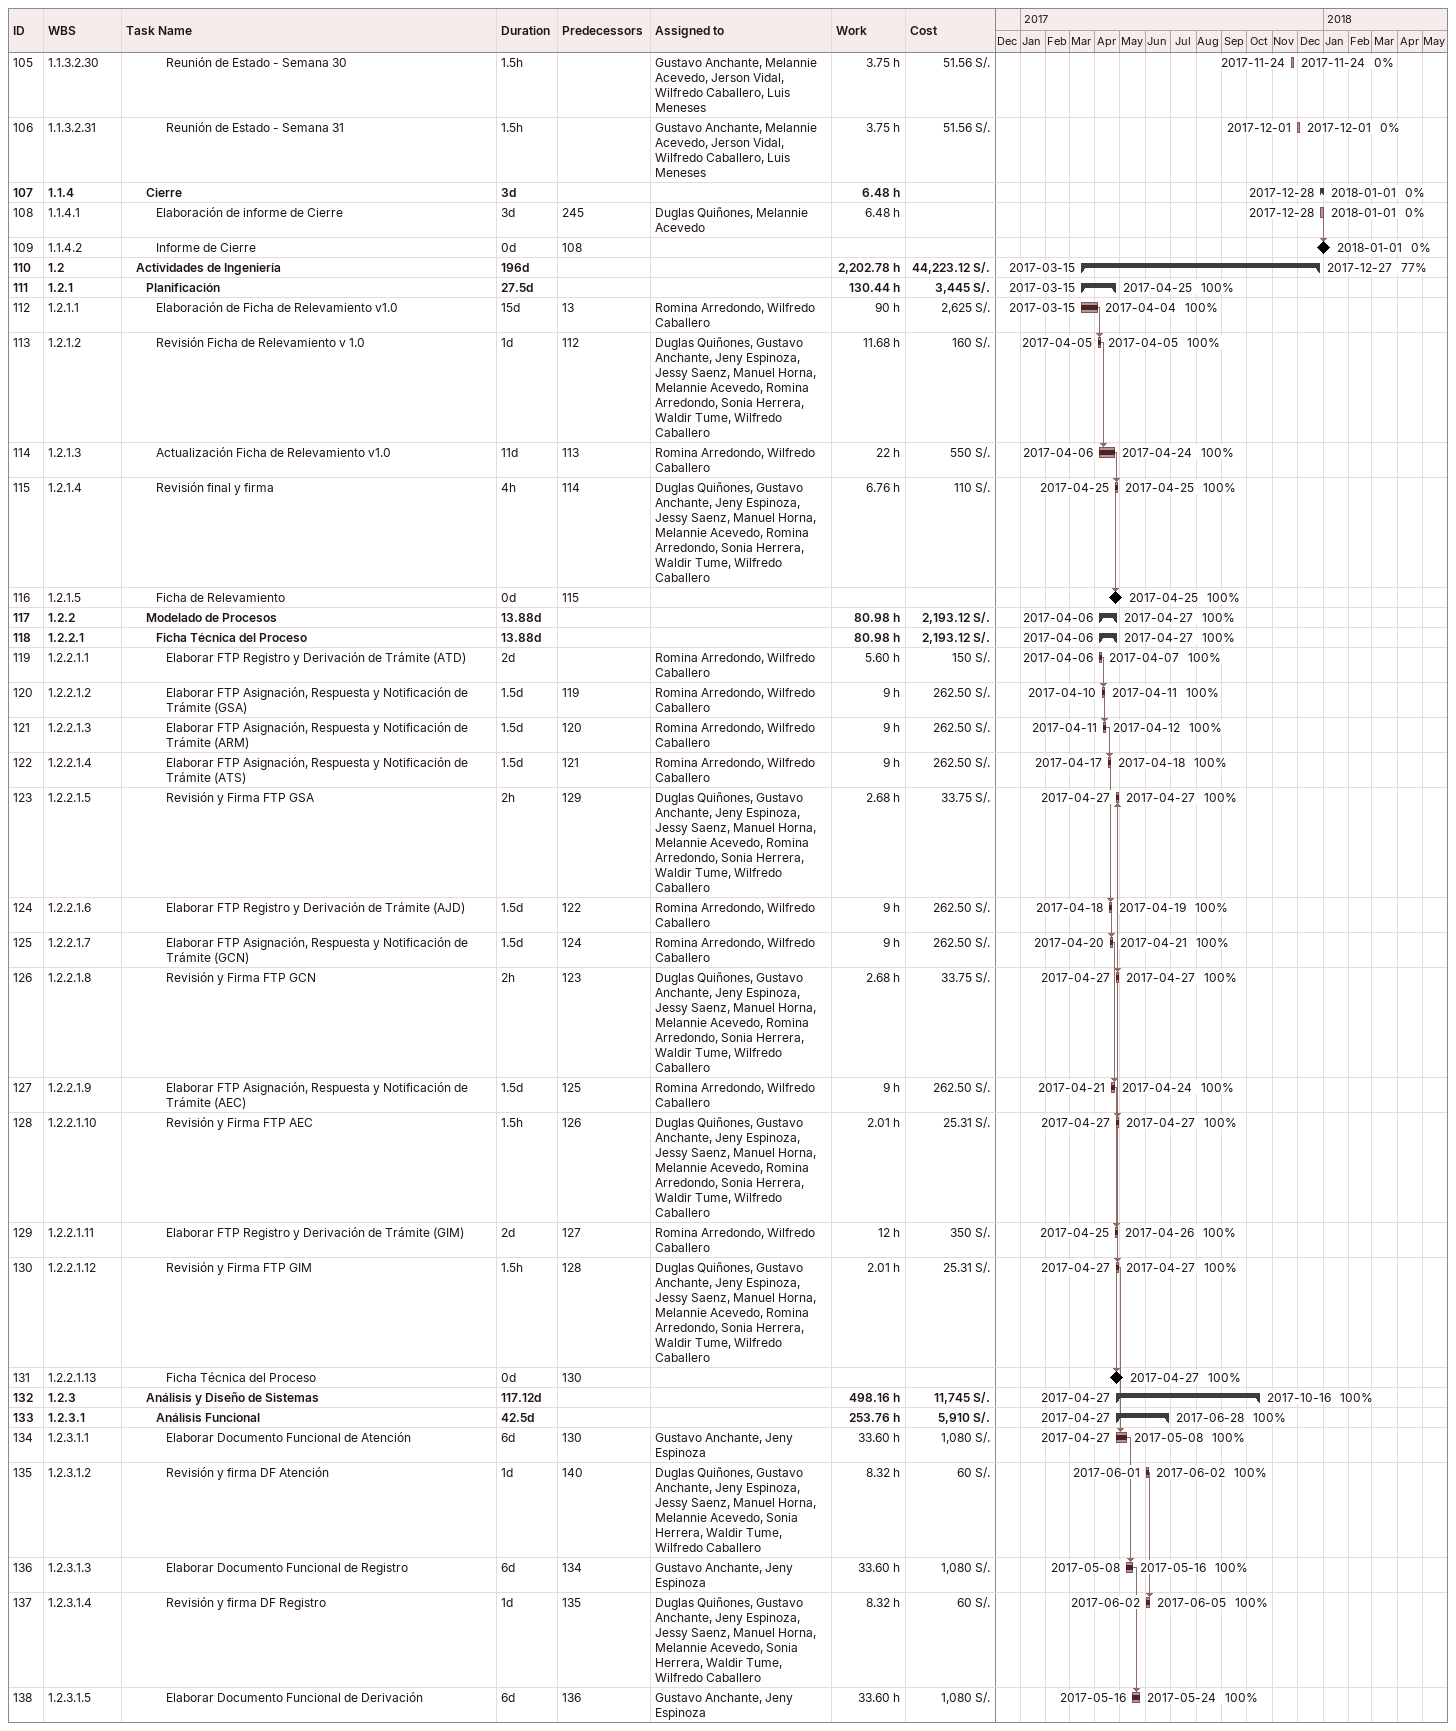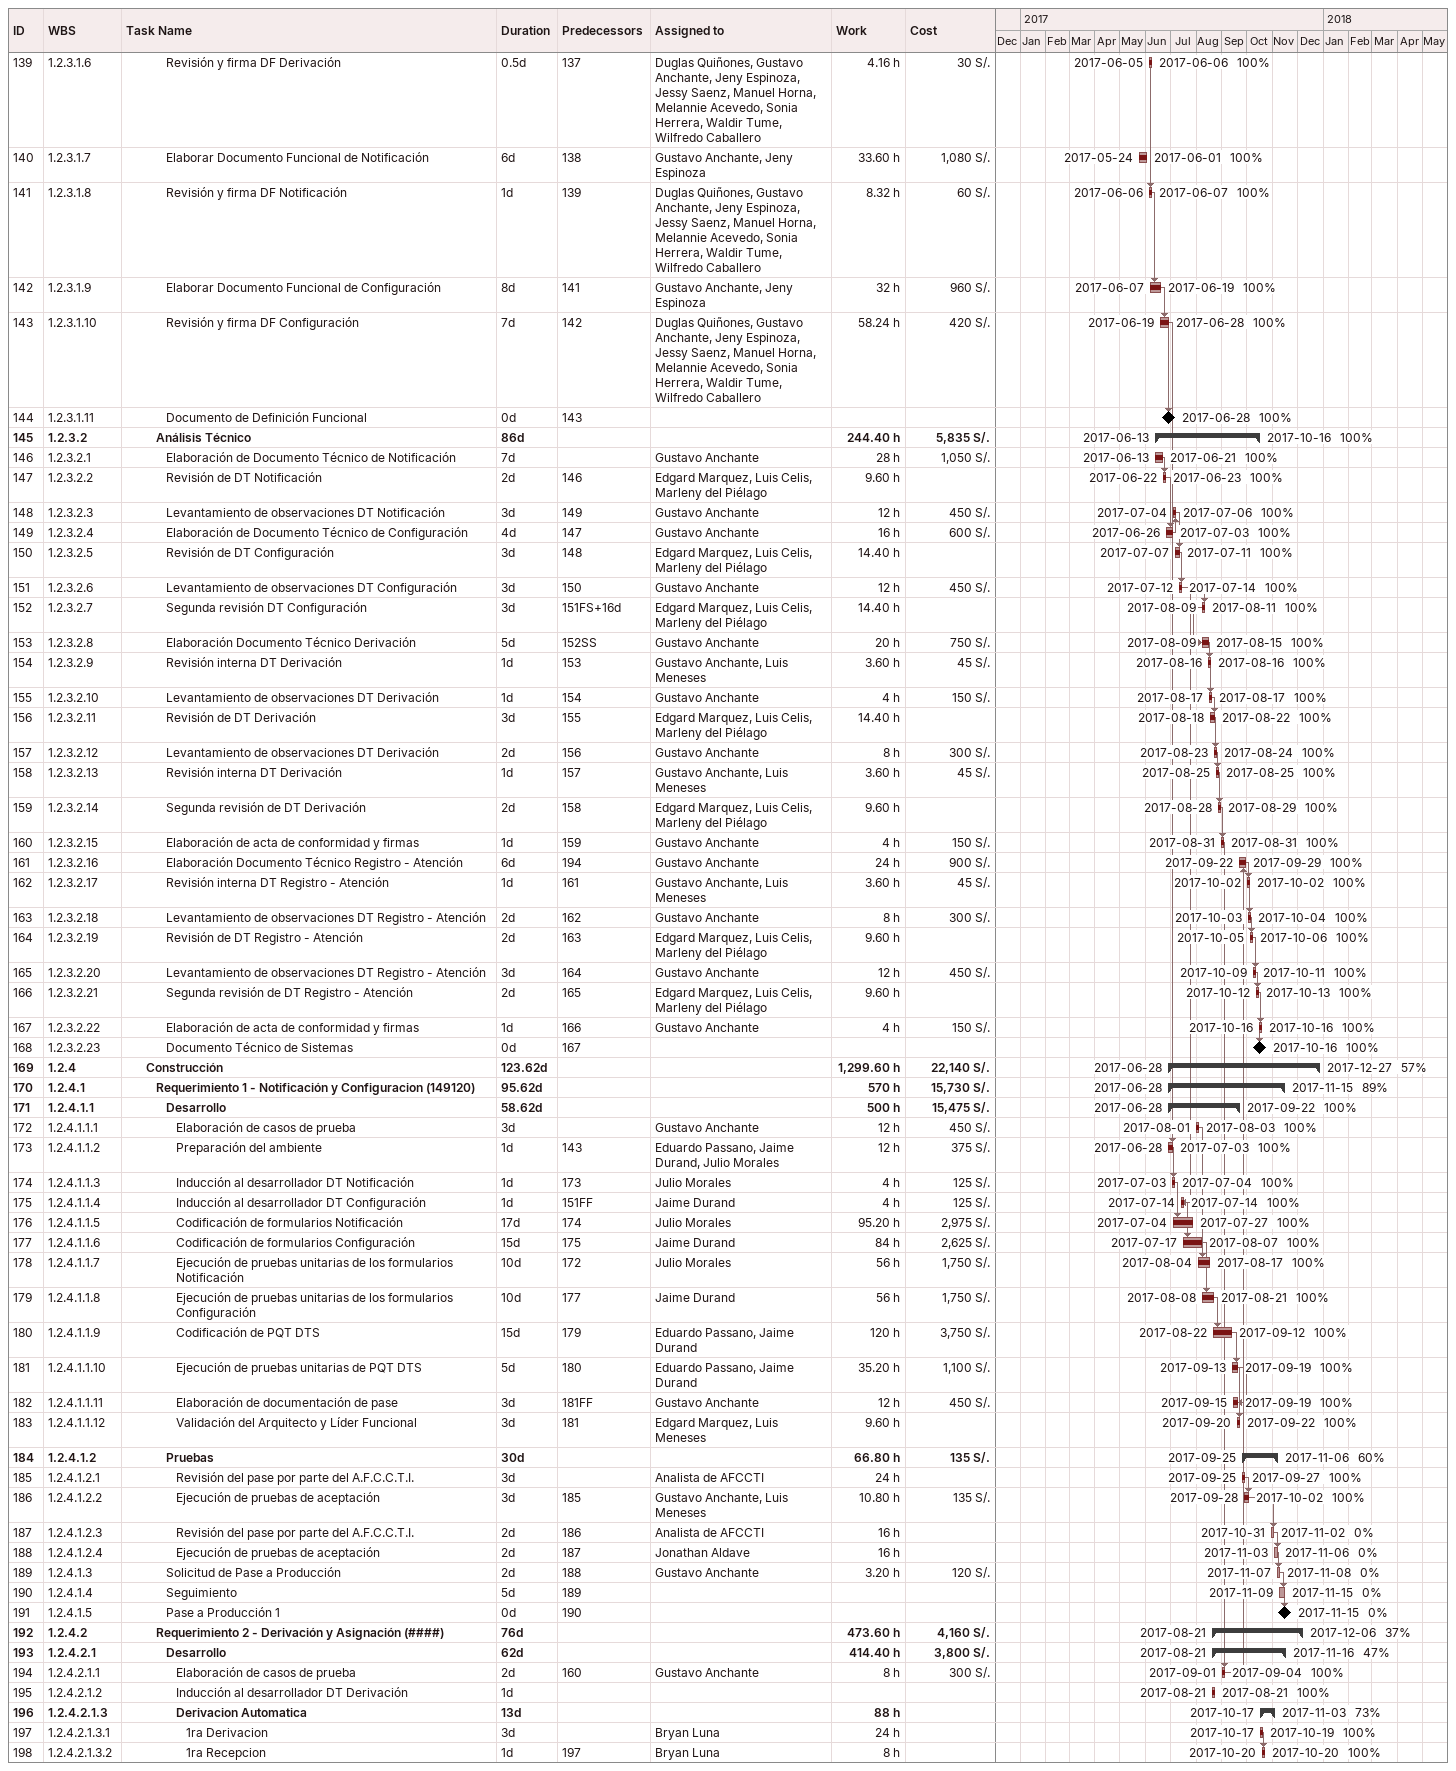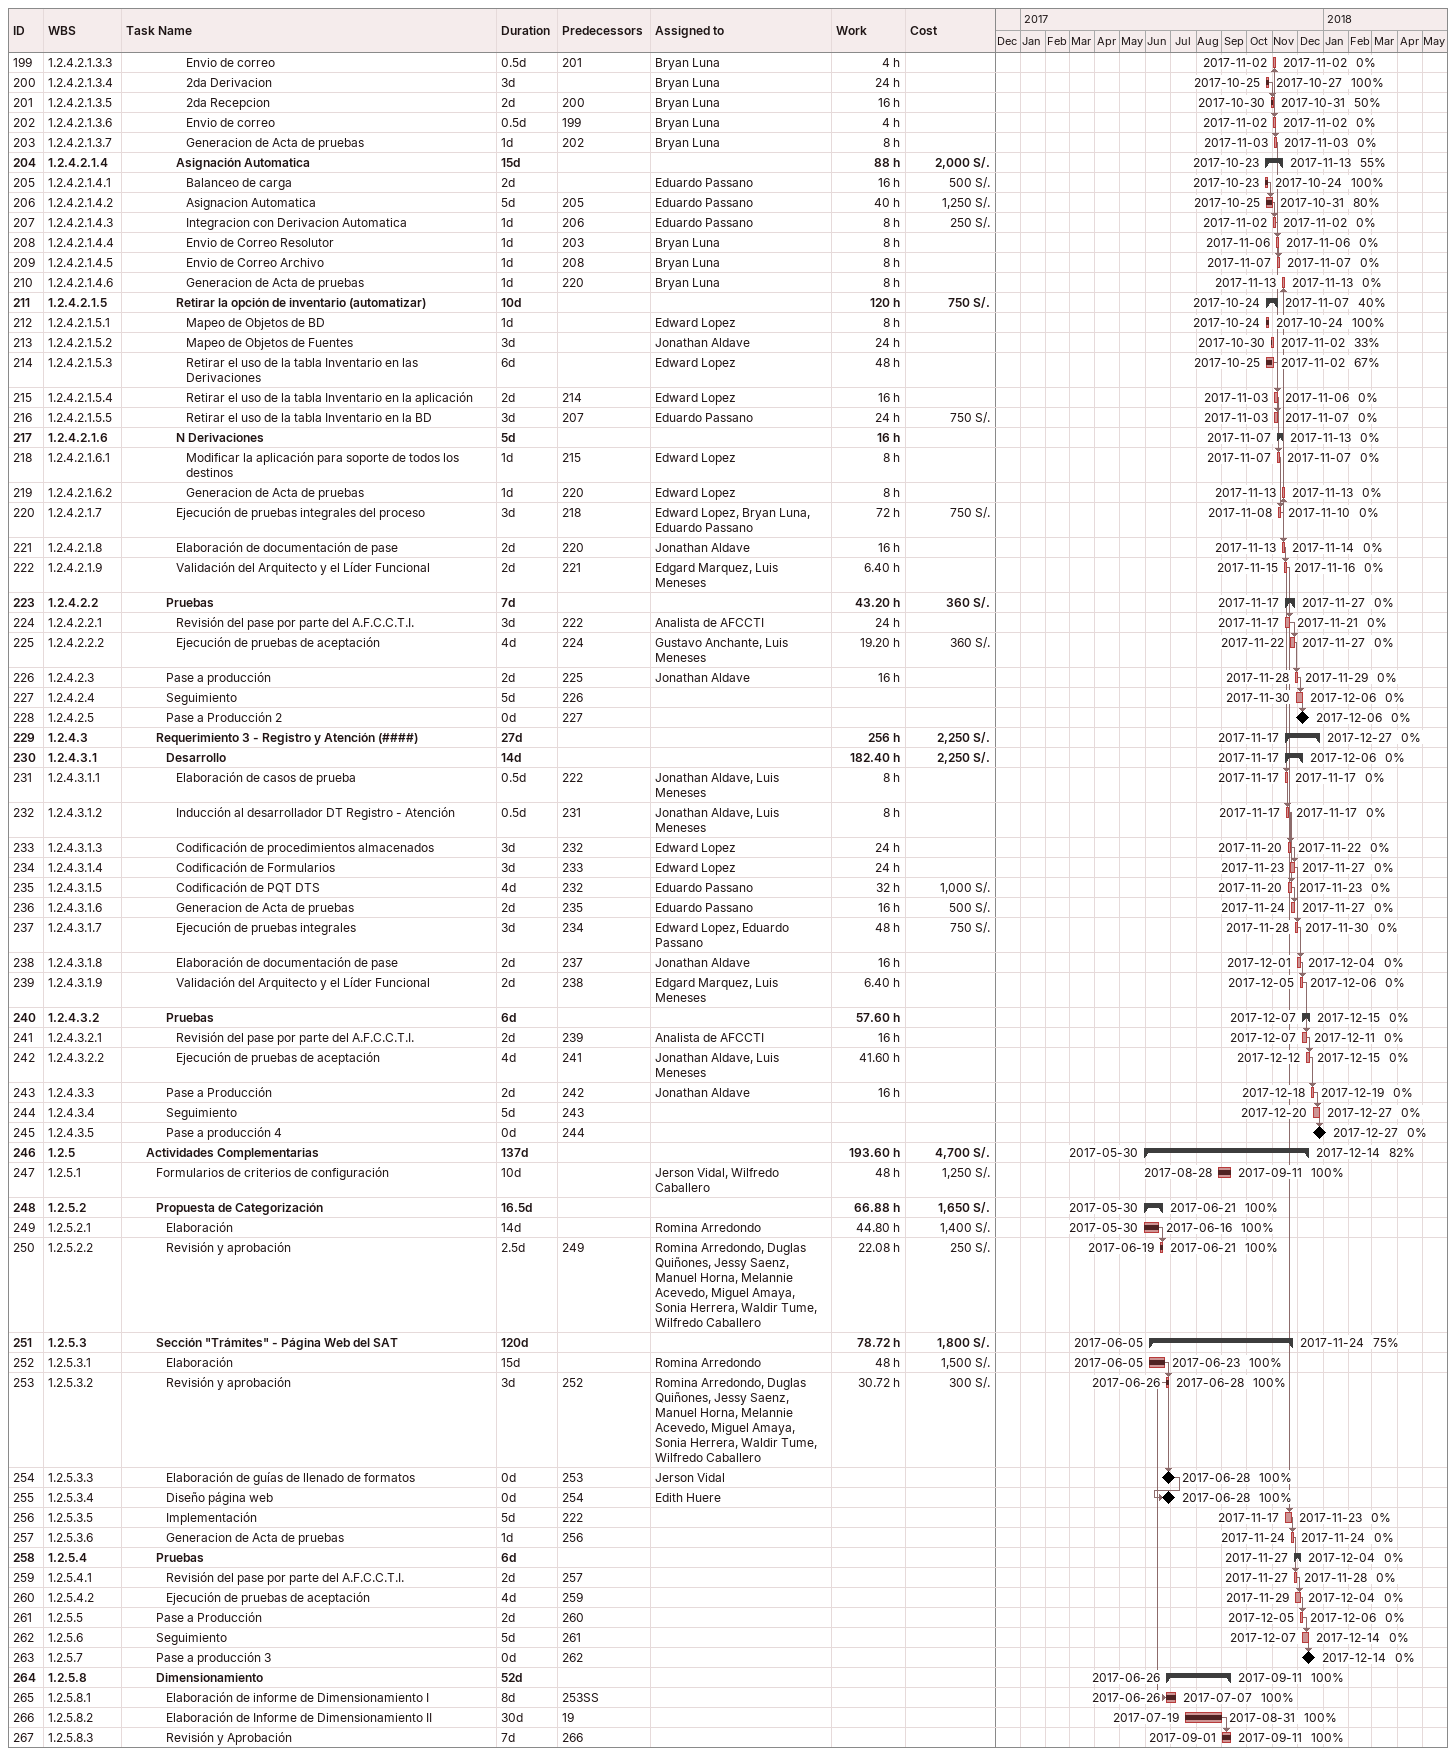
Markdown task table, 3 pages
| ID | WBS | Task | Duration | Start | Finish | Predecessors | Resources | % complete | Work (h) | Cost (S/.) |
|---|---|---|---|---|---|---|---|---|---|---|
| 105 | 1.1.3.2.30 | Reunión de Estado - Semana 30 | 1.5h | 2017-11-24 | 2017-11-24 |  | Gustavo Anchante, Melannie Acevedo, Jerson Vidal, Wilfredo Caballero, Luis Meneses | 0 | 3.75 | 51.56 |
| 106 | 1.1.3.2.31 | Reunión de Estado - Semana 31 | 1.5h | 2017-12-01 | 2017-12-01 |  | Gustavo Anchante, Melannie Acevedo, Jerson Vidal, Wilfredo Caballero, Luis Meneses | 0 | 3.75 | 51.56 |
| 107 | 1.1.4 | **Cierre** | 3d | 2017-12-28 | 2018-01-01 |  |  | 0 | 6.48 |  |
| 108 | 1.1.4.1 | Elaboración de informe de Cierre | 3d | 2017-12-28 | 2018-01-01 | 245 | Duglas Quiñones, Melannie Acevedo | 0 | 6.48 |  |
| 109 | 1.1.4.2 | Informe de Cierre | 0d | 2018-01-01 | 2018-01-01 | 108 |  | 0 |  |  |
| 110 | 1.2 | **Actividades de Ingeniería** | 196d | 2017-03-15 | 2017-12-27 |  |  | 77 | 2202.78 | 44223.12 |
| 111 | 1.2.1 | **Planificación** | 27.5d | 2017-03-15 | 2017-04-25 |  |  | 100 | 130.44 | 3445 |
| 112 | 1.2.1.1 | Elaboración de Ficha de Relevamiento v1.0 | 15d | 2017-03-15 | 2017-04-04 | 13 | Romina Arredondo, Wilfredo Caballero | 100 | 90 | 2625 |
| 113 | 1.2.1.2 | Revisión Ficha de Relevamiento v 1.0 | 1d | 2017-04-05 | 2017-04-05 | 112 | Duglas Quiñones, Gustavo Anchante, Jeny Espinoza, Jessy Saenz, Manuel Horna, Melannie Acevedo, Romina Arredondo, Sonia Herrera, Waldir Tume, Wilfredo Caballero | 100 | 11.68 | 160 |
| 114 | 1.2.1.3 | Actualización Ficha de Relevamiento v1.0 | 11d | 2017-04-06 | 2017-04-24 | 113 | Romina Arredondo, Wilfredo Caballero | 100 | 22 | 550 |
| 115 | 1.2.1.4 | Revisión final y firma | 4h | 2017-04-25 | 2017-04-25 | 114 | Duglas Quiñones, Gustavo Anchante, Jeny Espinoza, Jessy Saenz, Manuel Horna, Melannie Acevedo, Romina Arredondo, Sonia Herrera, Waldir Tume, Wilfredo Caballero | 100 | 6.76 | 110 |
| 116 | 1.2.1.5 | Ficha de Relevamiento | 0d | 2017-04-25 | 2017-04-25 | 115 |  | 100 |  |  |
| 117 | 1.2.2 | **Modelado de Procesos** | 13.88d | 2017-04-06 | 2017-04-27 |  |  | 100 | 80.98 | 2193.12 |
| 118 | 1.2.2.1 | **Ficha Técnica del Proceso** | 13.88d | 2017-04-06 | 2017-04-27 |  |  | 100 | 80.98 | 2193.12 |
| 119 | 1.2.2.1.1 | Elaborar FTP Registro y Derivación de Trámite (ATD) | 2d | 2017-04-06 | 2017-04-07 |  | Romina Arredondo, Wilfredo Caballero | 100 | 5.60 | 150 |
| 120 | 1.2.2.1.2 | Elaborar FTP Asignación, Respuesta y Notificación de Trámite (GSA) | 1.5d | 2017-04-10 | 2017-04-11 | 119 | Romina Arredondo, Wilfredo Caballero | 100 | 9 | 262.50 |
| 121 | 1.2.2.1.3 | Elaborar FTP Asignación, Respuesta y Notificación de Trámite (ARM) | 1.5d | 2017-04-11 | 2017-04-12 | 120 | Romina Arredondo, Wilfredo Caballero | 100 | 9 | 262.50 |
| 122 | 1.2.2.1.4 | Elaborar FTP Asignación, Respuesta y Notificación de Trámite (ATS) | 1.5d | 2017-04-17 | 2017-04-18 | 121 | Romina Arredondo, Wilfredo Caballero | 100 | 9 | 262.50 |
| 123 | 1.2.2.1.5 | Revisión y Firma FTP GSA | 2h | 2017-04-27 | 2017-04-27 | 129 | Duglas Quiñones, Gustavo Anchante, Jeny Espinoza, Jessy Saenz, Manuel Horna, Melannie Acevedo, Romina Arredondo, Sonia Herrera, Waldir Tume, Wilfredo Caballero | 100 | 2.68 | 33.75 |
| 124 | 1.2.2.1.6 | Elaborar FTP Registro y Derivación de Trámite (AJD) | 1.5d | 2017-04-18 | 2017-04-19 | 122 | Romina Arredondo, Wilfredo Caballero | 100 | 9 | 262.50 |
| 125 | 1.2.2.1.7 | Elaborar FTP Asignación, Respuesta y Notificación de Trámite (GCN) | 1.5d | 2017-04-20 | 2017-04-21 | 124 | Romina Arredondo, Wilfredo Caballero | 100 | 9 | 262.50 |
| 126 | 1.2.2.1.8 | Revisión y Firma FTP GCN | 2h | 2017-04-27 | 2017-04-27 | 123 | Duglas Quiñones, Gustavo Anchante, Jeny Espinoza, Jessy Saenz, Manuel Horna, Melannie Acevedo, Romina Arredondo, Sonia Herrera, Waldir Tume, Wilfredo Caballero | 100 | 2.68 | 33.75 |
| 127 | 1.2.2.1.9 | Elaborar FTP Asignación, Respuesta y Notificación de Trámite (AEC) | 1.5d | 2017-04-21 | 2017-04-24 | 125 | Romina Arredondo, Wilfredo Caballero | 100 | 9 | 262.50 |
| 128 | 1.2.2.1.10 | Revisión y Firma FTP AEC | 1.5h | 2017-04-27 | 2017-04-27 | 126 | Duglas Quiñones, Gustavo Anchante, Jeny Espinoza, Jessy Saenz, Manuel Horna, Melannie Acevedo, Romina Arredondo, Sonia Herrera, Waldir Tume, Wilfredo Caballero | 100 | 2.01 | 25.31 |
| 129 | 1.2.2.1.11 | Elaborar FTP Registro y Derivación de Trámite (GIM) | 2d | 2017-04-25 | 2017-04-26 | 127 | Romina Arredondo, Wilfredo Caballero | 100 | 12 | 350 |
| 130 | 1.2.2.1.12 | Revisión y Firma FTP GIM | 1.5h | 2017-04-27 | 2017-04-27 | 128 | Duglas Quiñones, Gustavo Anchante, Jeny Espinoza, Jessy Saenz, Manuel Horna, Melannie Acevedo, Romina Arredondo, Sonia Herrera, Waldir Tume, Wilfredo Caballero | 100 | 2.01 | 25.31 |
| 131 | 1.2.2.1.13 | Ficha Técnica del Proceso | 0d | 2017-04-27 | 2017-04-27 | 130 |  | 100 |  |  |
| 132 | 1.2.3 | **Análisis y Diseño de Sistemas** | 117.12d | 2017-04-27 | 2017-10-16 |  |  | 100 | 498.16 | 11745 |
| 133 | 1.2.3.1 | **Análisis Funcional** | 42.5d | 2017-04-27 | 2017-06-28 |  |  | 100 | 253.76 | 5910 |
| 134 | 1.2.3.1.1 | Elaborar Documento Funcional de Atención | 6d | 2017-04-27 | 2017-05-08 | 130 | Gustavo Anchante, Jeny Espinoza | 100 | 33.60 | 1080 |
| 135 | 1.2.3.1.2 | Revisión y firma DF Atención | 1d | 2017-06-01 | 2017-06-02 | 140 | Duglas Quiñones, Gustavo Anchante, Jeny Espinoza, Jessy Saenz, Manuel Horna, Melannie Acevedo, Sonia Herrera, Waldir Tume, Wilfredo Caballero | 100 | 8.32 | 60 |
| 136 | 1.2.3.1.3 | Elaborar Documento Funcional de Registro | 6d | 2017-05-08 | 2017-05-16 | 134 | Gustavo Anchante, Jeny Espinoza | 100 | 33.60 | 1080 |
| 137 | 1.2.3.1.4 | Revisión y firma DF Registro | 1d | 2017-06-02 | 2017-06-05 | 135 | Duglas Quiñones, Gustavo Anchante, Jeny Espinoza, Jessy Saenz, Manuel Horna, Melannie Acevedo, Sonia Herrera, Waldir Tume, Wilfredo Caballero | 100 | 8.32 | 60 |
| 138 | 1.2.3.1.5 | Elaborar Documento Funcional de Derivación | 6d | 2017-05-16 | 2017-05-24 | 136 | Gustavo Anchante, Jeny Espinoza | 100 | 33.60 | 1080 |
| 139 | 1.2.3.1.6 | Revisión y firma DF Derivación | 0.5d | 2017-06-05 | 2017-06-06 | 137 | Duglas Quiñones, Gustavo Anchante, Jeny Espinoza, Jessy Saenz, Manuel Horna, Melannie Acevedo, Sonia Herrera, Waldir Tume, Wilfredo Caballero | 100 | 4.16 | 30 |
| 140 | 1.2.3.1.7 | Elaborar Documento Funcional de Notificación | 6d | 2017-05-24 | 2017-06-01 | 138 | Gustavo Anchante, Jeny Espinoza | 100 | 33.60 | 1080 |
| 141 | 1.2.3.1.8 | Revisión y firma DF Notificación | 1d | 2017-06-06 | 2017-06-07 | 139 | Duglas Quiñones, Gustavo Anchante, Jeny Espinoza, Jessy Saenz, Manuel Horna, Melannie Acevedo, Sonia Herrera, Waldir Tume, Wilfredo Caballero | 100 | 8.32 | 60 |
| 142 | 1.2.3.1.9 | Elaborar Documento Funcional de Configuración | 8d | 2017-06-07 | 2017-06-19 | 141 | Gustavo Anchante, Jeny Espinoza | 100 | 32 | 960 |
| 143 | 1.2.3.1.10 | Revisión y firma DF Configuración | 7d | 2017-06-19 | 2017-06-28 | 142 | Duglas Quiñones, Gustavo Anchante, Jeny Espinoza, Jessy Saenz, Manuel Horna, Melannie Acevedo, Sonia Herrera, Waldir Tume, Wilfredo Caballero | 100 | 58.24 | 420 |
| 144 | 1.2.3.1.11 | Documento de Definición Funcional | 0d | 2017-06-28 | 2017-06-28 | 143 |  | 100 |  |  |
| 145 | 1.2.3.2 | **Análisis Técnico** | 86d | 2017-06-13 | 2017-10-16 |  |  | 100 | 244.40 | 5835 |
| 146 | 1.2.3.2.1 | Elaboración de Documento Técnico de Notificación | 7d | 2017-06-13 | 2017-06-21 |  | Gustavo Anchante | 100 | 28 | 1050 |
| 147 | 1.2.3.2.2 | Revisión de DT Notificación | 2d | 2017-06-22 | 2017-06-23 | 146 | Edgard Marquez, Luis Celis, Marleny del Piélago | 100 | 9.60 |  |
| 148 | 1.2.3.2.3 | Levantamiento de observaciones DT Notificación | 3d | 2017-07-04 | 2017-07-06 | 149 | Gustavo Anchante | 100 | 12 | 450 |
| 149 | 1.2.3.2.4 | Elaboración de Documento Técnico de Configuración | 4d | 2017-06-26 | 2017-07-03 | 147 | Gustavo Anchante | 100 | 16 | 600 |
| 150 | 1.2.3.2.5 | Revisión de DT Configuración | 3d | 2017-07-07 | 2017-07-11 | 148 | Edgard Marquez, Luis Celis, Marleny del Piélago | 100 | 14.40 |  |
| 151 | 1.2.3.2.6 | Levantamiento de observaciones DT Configuración | 3d | 2017-07-12 | 2017-07-14 | 150 | Gustavo Anchante | 100 | 12 | 450 |
| 152 | 1.2.3.2.7 | Segunda revisión DT Configuración | 3d | 2017-08-09 | 2017-08-11 | 151FS+16d | Edgard Marquez, Luis Celis, Marleny del Piélago | 100 | 14.40 |  |
| 153 | 1.2.3.2.8 | Elaboración Documento Técnico Derivación | 5d | 2017-08-09 | 2017-08-15 | 152SS | Gustavo Anchante | 100 | 20 | 750 |
| 154 | 1.2.3.2.9 | Revisión interna DT Derivación | 1d | 2017-08-16 | 2017-08-16 | 153 | Gustavo Anchante, Luis Meneses | 100 | 3.60 | 45 |
| 155 | 1.2.3.2.10 | Levantamiento de observaciones DT Derivación | 1d | 2017-08-17 | 2017-08-17 | 154 | Gustavo Anchante | 100 | 4 | 150 |
| 156 | 1.2.3.2.11 | Revisión de DT Derivación | 3d | 2017-08-18 | 2017-08-22 | 155 | Edgard Marquez, Luis Celis, Marleny del Piélago | 100 | 14.40 |  |
| 157 | 1.2.3.2.12 | Levantamiento de observaciones DT Derivación | 2d | 2017-08-23 | 2017-08-24 | 156 | Gustavo Anchante | 100 | 8 | 300 |
| 158 | 1.2.3.2.13 | Revisión interna DT Derivación | 1d | 2017-08-25 | 2017-08-25 | 157 | Gustavo Anchante, Luis Meneses | 100 | 3.60 | 45 |
| 159 | 1.2.3.2.14 | Segunda revisión de DT Derivación | 2d | 2017-08-28 | 2017-08-29 | 158 | Edgard Marquez, Luis Celis, Marleny del Piélago | 100 | 9.60 |  |
| 160 | 1.2.3.2.15 | Elaboración de acta de conformidad y firmas | 1d | 2017-08-31 | 2017-08-31 | 159 | Gustavo Anchante | 100 | 4 | 150 |
| 161 | 1.2.3.2.16 | Elaboración Documento Técnico Registro - Atención | 6d | 2017-09-22 | 2017-09-29 | 194 | Gustavo Anchante | 100 | 24 | 900 |
| 162 | 1.2.3.2.17 | Revisión interna DT Registro - Atención | 1d | 2017-10-02 | 2017-10-02 | 161 | Gustavo Anchante, Luis Meneses | 100 | 3.60 | 45 |
| 163 | 1.2.3.2.18 | Levantamiento de observaciones DT Registro - Atención | 2d | 2017-10-03 | 2017-10-04 | 162 | Gustavo Anchante | 100 | 8 | 300 |
| 164 | 1.2.3.2.19 | Revisión de DT Registro - Atención | 2d | 2017-10-05 | 2017-10-06 | 163 | Edgard Marquez, Luis Celis, Marleny del Piélago | 100 | 9.60 |  |
| 165 | 1.2.3.2.20 | Levantamiento de observaciones DT Registro - Atención | 3d | 2017-10-09 | 2017-10-11 | 164 | Gustavo Anchante | 100 | 12 | 450 |
| 166 | 1.2.3.2.21 | Segunda revisión de DT Registro - Atención | 2d | 2017-10-12 | 2017-10-13 | 165 | Edgard Marquez, Luis Celis, Marleny del Piélago | 100 | 9.60 |  |
| 167 | 1.2.3.2.22 | Elaboración de acta de conformidad y firmas | 1d | 2017-10-16 | 2017-10-16 | 166 | Gustavo Anchante | 100 | 4 | 150 |
| 168 | 1.2.3.2.23 | Documento Técnico de Sistemas | 0d | 2017-10-16 | 2017-10-16 | 167 |  | 100 |  |  |
| 169 | 1.2.4 | **Construcción** | 123.62d | 2017-06-28 | 2017-12-27 |  |  | 57 | 1299.60 | 22140 |
| 170 | 1.2.4.1 | **Requerimiento 1 - Notificación y Configuracion (149120)** | 95.62d | 2017-06-28 | 2017-11-15 |  |  | 89 | 570 | 15730 |
| 171 | 1.2.4.1.1 | **Desarrollo** | 58.62d | 2017-06-28 | 2017-09-22 |  |  | 100 | 500 | 15475 |
| 172 | 1.2.4.1.1.1 | Elaboración de casos de prueba | 3d | 2017-08-01 | 2017-08-03 |  | Gustavo Anchante | 100 | 12 | 450 |
| 173 | 1.2.4.1.1.2 | Preparación del ambiente | 1d | 2017-06-28 | 2017-07-03 | 143 | Eduardo Passano, Jaime Durand, Julio Morales | 100 | 12 | 375 |
| 174 | 1.2.4.1.1.3 | Inducción al desarrollador DT Notificación | 1d | 2017-07-03 | 2017-07-04 | 173 | Julio Morales | 100 | 4 | 125 |
| 175 | 1.2.4.1.1.4 | Inducción al desarrollador DT Configuración | 1d | 2017-07-14 | 2017-07-14 | 151FF | Jaime Durand | 100 | 4 | 125 |
| 176 | 1.2.4.1.1.5 | Codificación de formularios Notificación | 17d | 2017-07-04 | 2017-07-27 | 174 | Julio Morales | 100 | 95.20 | 2975 |
| 177 | 1.2.4.1.1.6 | Codificación de formularios Configuración | 15d | 2017-07-17 | 2017-08-07 | 175 | Jaime Durand | 100 | 84 | 2625 |
| 178 | 1.2.4.1.1.7 | Ejecución de pruebas unitarias de los formularios Notificación | 10d | 2017-08-04 | 2017-08-17 | 172 | Julio Morales | 100 | 56 | 1750 |
| 179 | 1.2.4.1.1.8 | Ejecución de pruebas unitarias de los formularios Configuración | 10d | 2017-08-08 | 2017-08-21 | 177 | Jaime Durand | 100 | 56 | 1750 |
| 180 | 1.2.4.1.1.9 | Codificación de PQT DTS | 15d | 2017-08-22 | 2017-09-12 | 179 | Eduardo Passano, Jaime Durand | 100 | 120 | 3750 |
| 181 | 1.2.4.1.1.10 | Ejecución de pruebas unitarias de PQT DTS | 5d | 2017-09-13 | 2017-09-19 | 180 | Eduardo Passano, Jaime Durand | 100 | 35.20 | 1100 |
| 182 | 1.2.4.1.1.11 | Elaboración de documentación de pase | 3d | 2017-09-15 | 2017-09-19 | 181FF | Gustavo Anchante | 100 | 12 | 450 |
| 183 | 1.2.4.1.1.12 | Validación del Arquitecto y Líder Funcional | 3d | 2017-09-20 | 2017-09-22 | 181 | Edgard Marquez, Luis Meneses | 100 | 9.60 |  |
| 184 | 1.2.4.1.2 | **Pruebas** | 30d | 2017-09-25 | 2017-11-06 |  |  | 60 | 66.80 | 135 |
| 185 | 1.2.4.1.2.1 | Revisión del pase por parte del A.F.C.C.T.I. | 3d | 2017-09-25 | 2017-09-27 |  | Analista de AFCCTI | 100 | 24 |  |
| 186 | 1.2.4.1.2.2 | Ejecución de pruebas de aceptación | 3d | 2017-09-28 | 2017-10-02 | 185 | Gustavo Anchante, Luis Meneses | 100 | 10.80 | 135 |
| 187 | 1.2.4.1.2.3 | Revisión del pase por parte del A.F.C.C.T.I. | 2d | 2017-10-31 | 2017-11-02 | 186 | Analista de AFCCTI | 0 | 16 |  |
| 188 | 1.2.4.1.2.4 | Ejecución de pruebas de aceptación | 2d | 2017-11-03 | 2017-11-06 | 187 | Jonathan Aldave | 0 | 16 |  |
| 189 | 1.2.4.1.3 | Solicitud de Pase a Producción | 2d | 2017-11-07 | 2017-11-08 | 188 | Gustavo Anchante | 0 | 3.20 | 120 |
| 190 | 1.2.4.1.4 | Seguimiento | 5d | 2017-11-09 | 2017-11-15 | 189 |  | 0 |  |  |
| 191 | 1.2.4.1.5 | Pase a Producción 1 | 0d | 2017-11-15 | 2017-11-15 | 190 |  | 0 |  |  |
| 192 | 1.2.4.2 | **Requerimiento 2 - Derivación y Asignación (####)** | 76d | 2017-08-21 | 2017-12-06 |  |  | 37 | 473.60 | 4160 |
| 193 | 1.2.4.2.1 | **Desarrollo** | 62d | 2017-08-21 | 2017-11-16 |  |  | 47 | 414.40 | 3800 |
| 194 | 1.2.4.2.1.1 | Elaboración de casos de prueba | 2d | 2017-09-01 | 2017-09-04 | 160 | Gustavo Anchante | 100 | 8 | 300 |
| 195 | 1.2.4.2.1.2 | Inducción al desarrollador DT Derivación | 1d | 2017-08-21 | 2017-08-21 |  |  | 100 |  |  |
| 196 | 1.2.4.2.1.3 | **Derivacion Automatica** | 13d | 2017-10-17 | 2017-11-03 |  |  | 73 | 88 |  |
| 197 | 1.2.4.2.1.3.1 | 1ra Derivacion | 3d | 2017-10-17 | 2017-10-19 |  | Bryan Luna | 100 | 24 |  |
| 198 | 1.2.4.2.1.3.2 | 1ra Recepcion | 1d | 2017-10-20 | 2017-10-20 | 197 | Bryan Luna | 100 | 8 |  |
| 199 | 1.2.4.2.1.3.3 | Envio de correo | 0.5d | 2017-11-02 | 2017-11-02 | 201 | Bryan Luna | 0 | 4 |  |
| 200 | 1.2.4.2.1.3.4 | 2da Derivacion | 3d | 2017-10-25 | 2017-10-27 |  | Bryan Luna | 100 | 24 |  |
| 201 | 1.2.4.2.1.3.5 | 2da Recepcion | 2d | 2017-10-30 | 2017-10-31 | 200 | Bryan Luna | 50 | 16 |  |
| 202 | 1.2.4.2.1.3.6 | Envio de correo | 0.5d | 2017-11-02 | 2017-11-02 | 199 | Bryan Luna | 0 | 4 |  |
| 203 | 1.2.4.2.1.3.7 | Generacion de Acta de pruebas | 1d | 2017-11-03 | 2017-11-03 | 202 | Bryan Luna | 0 | 8 |  |
| 204 | 1.2.4.2.1.4 | **Asignación Automatica** | 15d | 2017-10-23 | 2017-11-13 |  |  | 55 | 88 | 2000 |
| 205 | 1.2.4.2.1.4.1 | Balanceo de carga | 2d | 2017-10-23 | 2017-10-24 |  | Eduardo Passano | 100 | 16 | 500 |
| 206 | 1.2.4.2.1.4.2 | Asignacion Automatica | 5d | 2017-10-25 | 2017-10-31 | 205 | Eduardo Passano | 80 | 40 | 1250 |
| 207 | 1.2.4.2.1.4.3 | Integracion con Derivacion Automatica | 1d | 2017-11-02 | 2017-11-02 | 206 | Eduardo Passano | 0 | 8 | 250 |
| 208 | 1.2.4.2.1.4.4 | Envio de Correo Resolutor | 1d | 2017-11-06 | 2017-11-06 | 203 | Bryan Luna | 0 | 8 |  |
| 209 | 1.2.4.2.1.4.5 | Envio de Correo Archivo | 1d | 2017-11-07 | 2017-11-07 | 208 | Bryan Luna | 0 | 8 |  |
| 210 | 1.2.4.2.1.4.6 | Generacion de Acta de pruebas | 1d | 2017-11-13 | 2017-11-13 | 220 | Bryan Luna | 0 | 8 |  |
| 211 | 1.2.4.2.1.5 | **Retirar la opción de inventario (automatizar)** | 10d | 2017-10-24 | 2017-11-07 |  |  | 40 | 120 | 750 |
| 212 | 1.2.4.2.1.5.1 | Mapeo de Objetos de BD | 1d | 2017-10-24 | 2017-10-24 |  | Edward Lopez | 100 | 8 |  |
| 213 | 1.2.4.2.1.5.2 | Mapeo de Objetos de Fuentes | 3d | 2017-10-30 | 2017-11-02 |  | Jonathan Aldave | 33 | 24 |  |
| 214 | 1.2.4.2.1.5.3 | Retirar el uso de la tabla Inventario en las Derivaciones | 6d | 2017-10-25 | 2017-11-02 |  | Edward Lopez | 67 | 48 |  |
| 215 | 1.2.4.2.1.5.4 | Retirar el uso de la tabla Inventario en la aplicación | 2d | 2017-11-03 | 2017-11-06 | 214 | Edward Lopez | 0 | 16 |  |
| 216 | 1.2.4.2.1.5.5 | Retirar el uso de la tabla Inventario en la BD | 3d | 2017-11-03 | 2017-11-07 | 207 | Eduardo Passano | 0 | 24 | 750 |
| 217 | 1.2.4.2.1.6 | **N Derivaciones** | 5d | 2017-11-07 | 2017-11-13 |  |  | 0 | 16 |  |
| 218 | 1.2.4.2.1.6.1 | Modificar la aplicación para soporte de todos los destinos | 1d | 2017-11-07 | 2017-11-07 | 215 | Edward Lopez | 0 | 8 |  |
| 219 | 1.2.4.2.1.6.2 | Generacion de Acta de pruebas | 1d | 2017-11-13 | 2017-11-13 | 220 | Edward Lopez | 0 | 8 |  |
| 220 | 1.2.4.2.1.7 | Ejecución de pruebas integrales del proceso | 3d | 2017-11-08 | 2017-11-10 | 218 | Edward Lopez, Bryan Luna, Eduardo Passano | 0 | 72 | 750 |
| 221 | 1.2.4.2.1.8 | Elaboración de documentación de pase | 2d | 2017-11-13 | 2017-11-14 | 220 | Jonathan Aldave | 0 | 16 |  |
| 222 | 1.2.4.2.1.9 | Validación del Arquitecto y el Líder Funcional | 2d | 2017-11-15 | 2017-11-16 | 221 | Edgard Marquez, Luis Meneses | 0 | 6.40 |  |
| 223 | 1.2.4.2.2 | **Pruebas** | 7d | 2017-11-17 | 2017-11-27 |  |  | 0 | 43.20 | 360 |
| 224 | 1.2.4.2.2.1 | Revisión del pase por parte del A.F.C.C.T.I. | 3d | 2017-11-17 | 2017-11-21 | 222 | Analista de AFCCTI | 0 | 24 |  |
| 225 | 1.2.4.2.2.2 | Ejecución de pruebas de aceptación | 4d | 2017-11-22 | 2017-11-27 | 224 | Gustavo Anchante, Luis Meneses | 0 | 19.20 | 360 |
| 226 | 1.2.4.2.3 | Pase a producción | 2d | 2017-11-28 | 2017-11-29 | 225 | Jonathan Aldave | 0 | 16 |  |
| 227 | 1.2.4.2.4 | Seguimiento | 5d | 2017-11-30 | 2017-12-06 | 226 |  | 0 |  |  |
| 228 | 1.2.4.2.5 | Pase a Producción 2 | 0d | 2017-12-06 | 2017-12-06 | 227 |  | 0 |  |  |
| 229 | 1.2.4.3 | **Requerimiento 3 - Registro y Atención (####)** | 27d | 2017-11-17 | 2017-12-27 |  |  | 0 | 256 | 2250 |
| 230 | 1.2.4.3.1 | **Desarrollo** | 14d | 2017-11-17 | 2017-12-06 |  |  | 0 | 182.40 | 2250 |
| 231 | 1.2.4.3.1.1 | Elaboración de casos de prueba | 0.5d | 2017-11-17 | 2017-11-17 | 222 | Jonathan Aldave, Luis Meneses | 0 | 8 |  |
| 232 | 1.2.4.3.1.2 | Inducción al desarrollador DT Registro - Atención | 0.5d | 2017-11-17 | 2017-11-17 | 231 | Jonathan Aldave, Luis Meneses | 0 | 8 |  |
| 233 | 1.2.4.3.1.3 | Codificación de procedimientos almacenados | 3d | 2017-11-20 | 2017-11-22 | 232 | Edward Lopez | 0 | 24 |  |
| 234 | 1.2.4.3.1.4 | Codificación de Formularios | 3d | 2017-11-23 | 2017-11-27 | 233 | Edward Lopez | 0 | 24 |  |
| 235 | 1.2.4.3.1.5 | Codificación de PQT DTS | 4d | 2017-11-20 | 2017-11-23 | 232 | Eduardo Passano | 0 | 32 | 1000 |
| 236 | 1.2.4.3.1.6 | Generacion de Acta de pruebas | 2d | 2017-11-24 | 2017-11-27 | 235 | Eduardo Passano | 0 | 16 | 500 |
| 237 | 1.2.4.3.1.7 | Ejecución de pruebas integrales | 3d | 2017-11-28 | 2017-11-30 | 234 | Edward Lopez, Eduardo Passano | 0 | 48 | 750 |
| 238 | 1.2.4.3.1.8 | Elaboración de documentación de pase | 2d | 2017-12-01 | 2017-12-04 | 237 | Jonathan Aldave | 0 | 16 |  |
| 239 | 1.2.4.3.1.9 | Validación del Arquitecto y el Líder Funcional | 2d | 2017-12-05 | 2017-12-06 | 238 | Edgard Marquez, Luis Meneses | 0 | 6.40 |  |
| 240 | 1.2.4.3.2 | **Pruebas** | 6d | 2017-12-07 | 2017-12-15 |  |  | 0 | 57.60 |  |
| 241 | 1.2.4.3.2.1 | Revisión del pase por parte del A.F.C.C.T.I. | 2d | 2017-12-07 | 2017-12-11 | 239 | Analista de AFCCTI | 0 | 16 |  |
| 242 | 1.2.4.3.2.2 | Ejecución de pruebas de aceptación | 4d | 2017-12-12 | 2017-12-15 | 241 | Jonathan Aldave, Luis Meneses | 0 | 41.60 |  |
| 243 | 1.2.4.3.3 | Pase a Producción | 2d | 2017-12-18 | 2017-12-19 | 242 | Jonathan Aldave | 0 | 16 |  |
| 244 | 1.2.4.3.4 | Seguimiento | 5d | 2017-12-20 | 2017-12-27 | 243 |  | 0 |  |  |
| 245 | 1.2.4.3.5 | Pase a producción 4 | 0d | 2017-12-27 | 2017-12-27 | 244 |  | 0 |  |  |
| 246 | 1.2.5 | **Actividades Complementarias** | 137d | 2017-05-30 | 2017-12-14 |  |  | 82 | 193.60 | 4700 |
| 247 | 1.2.5.1 | Formularios de criterios de configuración | 10d | 2017-08-28 | 2017-09-11 |  | Jerson Vidal, Wilfredo Caballero | 100 | 48 | 1250 |
| 248 | 1.2.5.2 | **Propuesta de Categorización** | 16.5d | 2017-05-30 | 2017-06-21 |  |  | 100 | 66.88 | 1650 |
| 249 | 1.2.5.2.1 | Elaboración | 14d | 2017-05-30 | 2017-06-16 |  | Romina Arredondo | 100 | 44.80 | 1400 |
| 250 | 1.2.5.2.2 | Revisión y aprobación | 2.5d | 2017-06-19 | 2017-06-21 | 249 | Romina Arredondo, Duglas Quiñones, Jessy Saenz, Manuel Horna, Melannie Acevedo, Miguel Amaya, Sonia Herrera, Waldir Tume, Wilfredo Caballero | 100 | 22.08 | 250 |
| 251 | 1.2.5.3 | **Sección "Trámites" - Página Web del SAT** | 120d | 2017-06-05 | 2017-11-24 |  |  | 75 | 78.72 | 1800 |
| 252 | 1.2.5.3.1 | Elaboración | 15d | 2017-06-05 | 2017-06-23 |  | Romina Arredondo | 100 | 48 | 1500 |
| 253 | 1.2.5.3.2 | Revisión y aprobación | 3d | 2017-06-26 | 2017-06-28 | 252 | Romina Arredondo, Duglas Quiñones, Jessy Saenz, Manuel Horna, Melannie Acevedo, Miguel Amaya, Sonia Herrera, Waldir Tume, Wilfredo Caballero | 100 | 30.72 | 300 |
| 254 | 1.2.5.3.3 | Elaboración de guías de llenado de formatos | 0d | 2017-06-28 | 2017-06-28 | 253 | Jerson Vidal | 100 |  |  |
| 255 | 1.2.5.3.4 | Diseño página web | 0d | 2017-06-28 | 2017-06-28 | 254 | Edith Huere | 100 |  |  |
| 256 | 1.2.5.3.5 | Implementación | 5d | 2017-11-17 | 2017-11-23 | 222 |  | 0 |  |  |
| 257 | 1.2.5.3.6 | Generacion de Acta de pruebas | 1d | 2017-11-24 | 2017-11-24 | 256 |  | 0 |  |  |
| 258 | 1.2.5.4 | **Pruebas** | 6d | 2017-11-27 | 2017-12-04 |  |  | 0 |  |  |
| 259 | 1.2.5.4.1 | Revisión del pase por parte del A.F.C.C.T.I. | 2d | 2017-11-27 | 2017-11-28 | 257 |  | 0 |  |  |
| 260 | 1.2.5.4.2 | Ejecución de pruebas de aceptación | 4d | 2017-11-29 | 2017-12-04 | 259 |  | 0 |  |  |
| 261 | 1.2.5.5 | Pase a Producción | 2d | 2017-12-05 | 2017-12-06 | 260 |  | 0 |  |  |
| 262 | 1.2.5.6 | Seguimiento | 5d | 2017-12-07 | 2017-12-14 | 261 |  | 0 |  |  |
| 263 | 1.2.5.7 | Pase a producción 3 | 0d | 2017-12-14 | 2017-12-14 | 262 |  | 0 |  |  |
| 264 | 1.2.5.8 | **Dimensionamiento** | 52d | 2017-06-26 | 2017-09-11 |  |  | 100 |  |  |
| 265 | 1.2.5.8.1 | Elaboración de informe de Dimensionamiento I | 8d | 2017-06-26 | 2017-07-07 | 253SS |  | 100 |  |  |
| 266 | 1.2.5.8.2 | Elaboración de Informe de Dimensionamiento II | 30d | 2017-07-19 | 2017-08-31 | 19 |  | 100 |  |  |
| 267 | 1.2.5.8.3 | Revisión y Aprobación | 7d | 2017-09-01 | 2017-09-11 | 266 |  | 100 |  |  |
